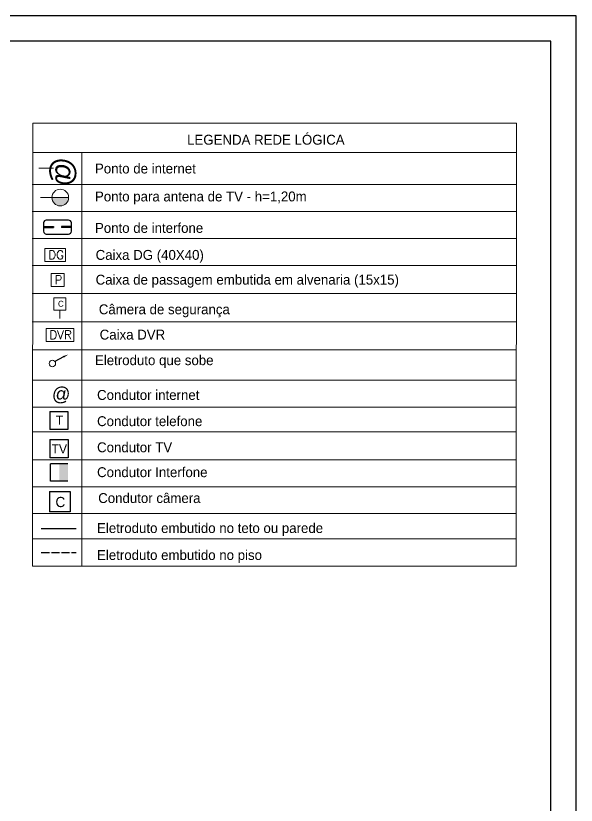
# Model space of a CAD drawing. Header units: millimetres. Extents: x 32721 to 70403, y 1490 to 13922.
# Drawn here: x 44656 to 46322, y 3597 to 5945 of the extents above; entities that cross this region are included whole.
import ezdxf

# ---------------------------------------------------------------- set-up
doc = ezdxf.new("R2010")
doc.units = ezdxf.units.MM
doc.linetypes.add('ACAD_ISO04W100', pattern=[30, 24, -3, 0, -3])
doc.linetypes.add('DASHDOT', pattern=[1, 0.5, -0.25, 0, -0.25])
for name, color, linetype in [('BLOCOS-ELÉTRICOS', 22, 'Continuous'), ('Correções', 30, 'Continuous'), ('EJEL25170TP', 1, 'DASHDOT'), ('Rede Lógica', 6, 'Continuous'), ('VIEWPORT', 10, 'Continuous')]:
    doc.layers.add(name, color=color, linetype=linetype)
for name, color, linetype, lineweight in [('EJEL05130C', 130, 'Continuous', 30), ('EJEL0550C', 50, 'Continuous', 35), ('EJEL0580C', 80, 'Continuous', 9), ('EJEL0910C', 10, 'Continuous', 9), ('EJEL09210C', 210, 'Continuous', 9), ('EJEL25170C', 170, 'Continuous', 25), ('EJELFORMATO', 170, 'Continuous', 25)]:
    doc.layers.add(name, color=color, linetype=linetype, lineweight=lineweight)
doc.styles.add('PADRÃO', font='', dxfattribs={"height": 0.2})
doc.styles.add('SR80', font='SIMPLEX', dxfattribs={"height": 0.1})
doc.styles.get('PADRÃO').set_extended_font_data('AvantGarde Bk BT')

# ---------------------------------------------------------------- blocks, each defined once
blk = doc.blocks.new('A$C10176D62')
at = {"layer": 'BLOCOS-ELÉTRICOS', "color": 1}
for p, q in [((0, 0.081), (0.1079, 0.081)), ((0, 0.069), (0.1079, 0.069)), ((0.1079, 0.081), (0.1079, 0.069)), ((0.3, 0.081), (0.1921, 0.081)), ((0.1921, 0.081), (0.1921, 0.069)), ((0.3, 0.069), (0.1921, 0.069))]:
    blk.add_line(p, q, dxfattribs=at)
at = {"layer": 'BLOCOS-ELÉTRICOS', "color": 3}
blk.add_lwpolyline([(0, 0.03, 0.414214), (0.03, 0), (0.27, 0, 0.414214), (0.3, 0.03), (0.3, 0.12, 0.414214), (0.27, 0.15), (0.03, 0.15, 0.414214), (0, 0.12)], format="xyb", close=True, dxfattribs=at)
blk = doc.blocks.new('A$C4247474B')
at = {"layer": 'EJEL0580C'}
for p, q in [((0, 0), (31.7, 0)), ((0, 0), (0, -31.7)), ((31.7, 0), (31.7, -31.7)), ((0, -31.7), (31.7, -31.7))]:
    blk.add_line(p, q, dxfattribs=at)
at = {"layer": 'EJEL0580C', "style": 'SR80'}
blk.add_text('P', height=21.2, rotation=270, dxfattribs=at).set_placement((5.5, -8.3))
blk = doc.blocks.new('Eletroduto que sober')
at = {"layer": 'EJEL09210C', "linetype": 'ByBlock', "lineweight": -2}
blk.add_line((37626.6869, 7030.9998), (37626.5776, 7030.9418), dxfattribs=at)
at = {"layer": 'EJEL09210C'}
blk.add_circle((37626.5467, 7030.9149), 0.041, dxfattribs=at)
blk.add_solid([(37626.6816, 7031.0097), (37626.7464, 7031.0293), (37626.6922, 7030.9898)], dxfattribs=at)
blk = doc.blocks.new('1564')
at = {"layer": 'Rede Lógica'}
for p, q in [((17382.08, 9489.48), (17382.08, 9504.39)), ((17382.08, 9504.39), (17389.54, 9504.39)), ((17389.54, 9504.39), (17396.99, 9504.39)), ((17396.99, 9489.48), (17396.99, 9504.39)), ((17396.99, 9489.48), (17382.08, 9489.48))]:
    blk.add_line(p, q, dxfattribs=at)
at = {"layer": 'Rede Lógica', "color": 6, "style": 'PADRÃO'}
blk.add_text('T', height=7.39, rotation=180, dxfattribs=at).set_placement((17391.94, 9500.39))
blk = doc.blocks.new('hrneh')
at = {"layer": 'Rede Lógica'}
for p, q in [((17296.56, 9543.94), (17296.56, 9563.82)), ((17296.56, 9563.82), (17306.5, 9563.82)), ((17306.5, 9563.82), (17316.44, 9563.82)), ((17316.44, 9543.94), (17316.44, 9563.82)), ((17316.44, 9543.94), (17296.56, 9543.94))]:
    blk.add_line(p, q, dxfattribs=at)
at = {"layer": 'Rede Lógica', "color": 6, "style": 'PADRÃO'}
blk.add_text('TV', height=9.85, rotation=180, dxfattribs=at).set_placement((17314.59, 9559.08))
blk = doc.blocks.new('A$C7b1e8a3d')
at = {"layer": 'Rede Lógica'}
h = blk.add_hatch(color=6, dxfattribs=at)
h.dxf.hatch_style = 1
h.paths.add_polyline_path([(0.282, 0.282), (0.141, 0.282), (0.141, 0), (0.282, 0)])
h = blk.add_hatch(color=6, dxfattribs=at)
h.dxf.hatch_style = 1
h.paths.add_polyline_path([(0.141, 0.282), (0.141, 0), (0.282, 0), (0.282, 0.282)])
at = {"layer": 'Rede Lógica', "color": 6}
for p, q in [((0.282, 0.282, 0.079), (0, 0.282, 0.079)), ((0, 0, 0.079), (0, 0.282, 0.079)), ((0.282, 0.282, 0.079), (0, 0.282, 0.079)), ((0.282, 0, 0.079), (0, 0, 0.079)), ((0.282, 0, 0.079), (0, 0, 0.079))]:
    blk.add_line(p, q, dxfattribs=at)
blk = doc.blocks.new('A$Ce3462856')
at = {"layer": 'EJEL0580C'}
blk.add_line((0.106, 0.274), (0.106, 0), dxfattribs=at)
at = {"layer": 'EJEL0580C', "style": 'PADRÃO'}
blk.add_text('@', height=0.408, dxfattribs=at).set_placement((-0.099, 0.274))
blk = doc.blocks.new('34')
at = {"layer": 'EJEL0580C'}
h = blk.add_hatch(color=256, dxfattribs=at)
h.dxf.hatch_style = 1
edge = h.paths.add_edge_path()
edge.add_ellipse((3412.611, 1856.435), major_axis=(0.195, -0.195), ratio=1, start_angle=225, end_angle=405)
edge.add_line((3412.886, 1856.435), (3412.335, 1856.435))
blk.add_line((3412.886, 1856.435), (3411.963, 1856.435), dxfattribs=at)
blk.add_ellipse((3412.611, 1856.435), major_axis=(0.195, -0.195), ratio=1, start_param=3.926991, end_param=10.210176, dxfattribs=at)
blk = doc.blocks.new('36')
at = {"layer": 'EJEL0580C'}
for p, q in [((3412.247, 1844.068, -0.323), (3412.646, 1844.068, -0.323)), ((3412.247, 1844.068, -0.323), (3412.247, 1843.669, -0.323)), ((3412.646, 1844.068, -0.323), (3412.646, 1843.669, -0.323)), ((3412.446, 1843.669, -0.323), (3412.247, 1843.669, -0.323)), ((3412.646, 1843.669, -0.323), (3412.441, 1843.669, -0.323)), ((3412.441, 1843.669, -0.323), (3412.441, 1843.393, -0.323))]:
    blk.add_line(p, q, dxfattribs=at)
at = {"layer": 'EJEL0580C', "style": 'PADRÃO'}
blk.add_text('C', height=0.198, dxfattribs=at).set_placement((3412.382, 1843.776, -0.323))
blk = doc.blocks.new('37')
at = {"layer": 'EJEL0580C'}
for p, q in [((3411.988, 1842.65), (3411.988, 1843.082)), ((3411.988, 1843.082), (3412.904, 1843.082)), ((3412.904, 1842.65), (3412.904, 1843.082)), ((3411.988, 1842.65), (3412.904, 1842.65))]:
    blk.add_line(p, q, dxfattribs=at)
at = {"layer": 'EJEL0580C', "style": 'SR80'}
blk.add_text('DVR', height=0.2876, dxfattribs=at).set_placement((3412.1, 1842.725))
blk = doc.blocks.new('cc')
at = {"layer": 'Rede Lógica'}
for p, q in [((37491.1826, 6894.6837), (37491.3792, 6894.6837)), ((37491.1826, 6894.6837), (37491.1826, 6894.4871)), ((37491.3792, 6894.6837), (37491.3792, 6894.4871)), ((37491.2809, 6894.4871), (37491.1826, 6894.4871)), ((37491.3792, 6894.4871), (37491.2317, 6894.4871))]:
    blk.add_line(p, q, dxfattribs=at)
at = {"layer": 'Rede Lógica', "color": 6, "style": 'PADRÃO'}
blk.add_text('C', height=0.0974, dxfattribs=at).set_placement((37491.2397, 6894.5335))

msp = doc.modelspace()

# ---------------------------------------------------------------- linework, layer by layer
at = {"layer": 'EJEL0580C'}
for p, q in [((44742.1, 5214.7), (44742.1, 5253.6)), ((44742.1, 5253.6), (44803.4, 5253.6)), ((44803.4, 5214.7), (44803.4, 5253.6)), ((44742.1, 5214.7), (44803.4, 5214.7))]:
    msp.add_line(p, q, dxfattribs=at)
at = {"layer": 'EJEL0910C'}
for p, q in [((44705, 4308.2), (44706.1, 5626.2)), ((44706.1, 5626.2), (46144.2, 5626.2)), ((46143.8, 4308.2), (46144.2, 5626.2)), ((44706.1, 5538.4), (46144.2, 5538.4)), ((44851.8, 5538.4), (44851.8, 4308.2)), ((44704.2, 5443.4), (46144.2, 5443.4)), ((44704.2, 5363.2), (46144.2, 5363.2)), ((44704.2, 5282.9), (46144.2, 5282.9)), ((44704.2, 5202.7), (46144.2, 5202.7)), ((44704.2, 5119), (46144.2, 5119)), ((44704.2, 5035.4), (46144.2, 5035.4)), ((44704.2, 4951.7), (46144.2, 4951.7)), ((44704.2, 4861.5), (46144.2, 4861.5)), ((44706.1, 4781.3), (46144.2, 4781.3)), ((44706.1, 4707.6), (46144.2, 4707.6)), ((44704.2, 4624.9), (46144.2, 4624.9)), ((44704.2, 4544.7), (46144.2, 4544.7)), ((44704.2, 4464.5), (46144.2, 4464.5)), ((44705, 4390), (46144.2, 4390)), ((44705, 4308.2), (46144.2, 4308.2))]:
    msp.add_line(p, q, dxfattribs=at)
at = {"layer": 'EJEL25170C'}
msp.add_line((44731.3, 4420.8), (44835.1, 4420.8), dxfattribs=at)
at = {"layer": 'EJEL25170TP', "linetype": 'ACAD_ISO04W100'}
msp.add_line((44731.3, 4349.4), (44834.9, 4349.4), dxfattribs=at)
at = {"layer": 'EJELFORMATO', "color": 7}
msp.add_lwpolyline([(40014.6, 1490.3), (46322.1, 1490.3), (46322.1, 5945.3), (40014.6, 5945.3)], close=True, dxfattribs=at)
at = {"layer": 'EJELFORMATO'}
msp.add_lwpolyline([(46247.1, 1565.3), (46247.1, 5870.3), (40202.1, 5870.3), (40202.1, 1565.3)], close=True, dxfattribs=at)

# ---------------------------------------------------------------- block references
at = {"xscale": 90.1323273090714, "yscale": 90.1323273090714, "zscale": 90.1323273090714}
for name, p in [('34', (-262798.7, -161920.2)), ('36', (-262785, -161104)), ('37', (-262785, -161105.8))]:
    msp.add_blockref(name, p, dxfattribs=at)
at = {"layer": 'BLOCOS-ELÉTRICOS', "xscale": 275.8744049944792, "yscale": 275.8744049944792, "zscale": 275.8744049944792}
msp.add_blockref('A$C10176D62', (44738, 5296.1), dxfattribs=at)
at = {"layer": 'Correções', "xscale": 236.503125636492, "yscale": 236.503125636492, "zscale": 236.503125636492}
msp.add_blockref('Eletroduto que sober', (-8854031.7, -1657922.5), dxfattribs=at)
at = {"layer": 'EJEL05130C', "xscale": 159.5124131958879, "yscale": 159.5124131958879, "zscale": 159.5124131958879, "rotation": 270.050597374601}
msp.add_blockref('A$Ce3462856', (44723.9, 5509.1), dxfattribs=at)
at = {"layer": 'EJEL05130C', "xscale": 183.9162699963194, "yscale": 183.9162699963194, "zscale": 183.9162699963194}
msp.add_blockref('A$C7b1e8a3d', (44758.7, 4560.7, -14.6), dxfattribs=at)
at = {"layer": 'EJEL0580C', "xscale": 1.224772019484436, "yscale": 1.224772019484436, "zscale": 1.224772019484436, "rotation": 90}
msp.add_blockref('A$C4247474B', (44760.5, 5140.1), dxfattribs=at)
at = {"layer": 'EJEL25170TP', "xscale": 311.015601894749, "yscale": 311.015601894749, "zscale": 311.015601894749}
msp.add_blockref('cc', (-11615587.1, -2139823.5), dxfattribs=at)
at = {"layer": 'VIEWPORT'}
for name, p, xscale, yscale, zscale, rotation in [('1564', (107673.8, 39087.9), 3.616567847789029, 3.616567847789029, 3.616567847789029, 180), ('hrneh', (91998, 30721.7), 2.728107723732403, 2.728107723732403, 2.728107723732403, 179.9999999999999)]:
    msp.add_blockref(name, p, dxfattribs=dict(at, xscale=xscale, yscale=yscale, zscale=zscale, rotation=rotation))

# ---------------------------------------------------------------- texts
at = {"layer": 'EJEL0550C', "style": 'PADRÃO'}
for s, height, p in [('LEGENDA REDE LÓGICA ', 29.452, (45165, 5561.9)), ('Ponto de internet', 29.452, (44891, 5476.3)), ('Ponto para antena de TV - h=1,20m', 29.452, (44891, 5393.2)), ('Ponto de interfone', 29.452, (44891, 5299.6)), ('Caixa DG (40X40)', 29.452, (44893, 5219.4)), ('Caixa de passagem embutida em alvenaria (15x15)', 29.452, (44893, 5145.7)), ('Câmera de segurança', 29.452, (44902.4, 5057.5)), ('Caixa DVR', 29.45, (44905, 4982.3)), ('Eletroduto que sobe', 29.452, (44891, 4906.2)), ('Condutor internet', 29.452, (44897.2, 4802.8)), ('Condutor telefone', 29.452, (44897.2, 4724.8)), ('Condutor TV', 29.452, (44897.2, 4647.1)), ('Condutor Interfone', 29.452, (44897.2, 4573.1)), ('Condutor câmera', 29.452, (44900.6, 4496.1)), ('Eletroduto embutido no teto ou parede', 29.452, (44897.2, 4406.9)), ('Eletroduto embutido no piso', 29.452, (44897.2, 4326.7))]:
    msp.add_text(s, height=height, dxfattribs=at).set_placement(p)
at = {"layer": 'EJEL0580C', "style": 'SR80'}
msp.add_text('DG', height=25.92, dxfattribs=at).set_placement((44752.2, 5221.5))
at = {"layer": 'Rede Lógica', "color": 6, "style": 'PADRÃO'}
msp.add_text('@', height=40.5, dxfattribs=at).set_placement((44763, 4800.4))

doc.saveas('drawing.dxf')
